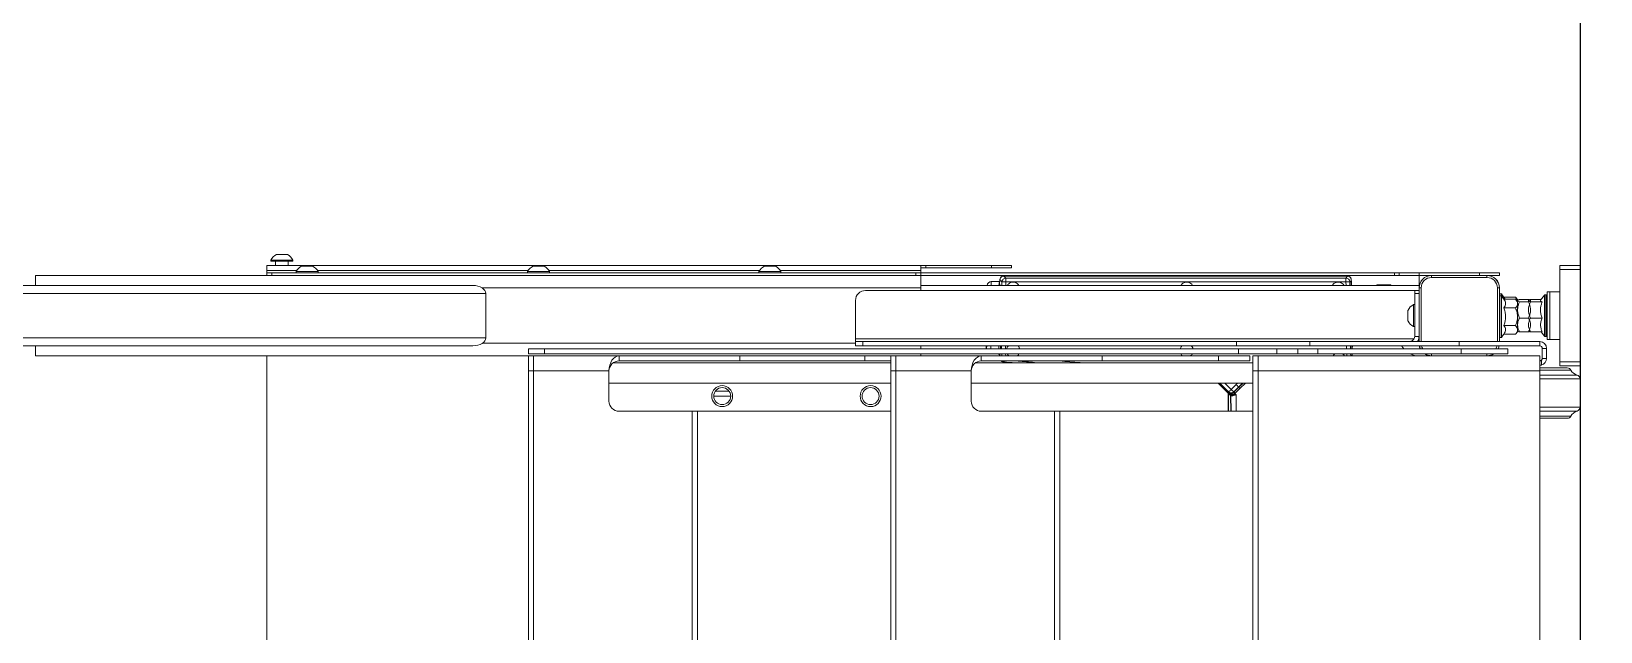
# Model space of a CAD drawing. Header units: millimetres. Extents: x -677815 to 476396, y -125373 to 39000.
# Drawn here: x 454062 to 455053, y -28112 to -27732 of the extents above; entities that cross this region are included whole.
import ezdxf

# ---------------------------------------------------------------- set-up
doc = ezdxf.new("R2010")
doc.units = ezdxf.units.MM
doc.layers.add('AM_BOR', color=4, linetype='Continuous', lineweight=25)
doc.layers.add('Xref Rapid Pick$0$AM_BOR', color=4, linetype='Continuous', lineweight=25)
doc.layers.add('Xref Rapid Pick$0$RCD_DETAILS', color=55, linetype='Continuous')

# ---------------------------------------------------------------- blocks, each defined once
blk = doc.blocks.new('Xref Rapid Pick$0$RP')
at = {"linetype": 'Continuous', "lineweight": 15}
for p, q in [((413.14, 673.98), (413.14, 1229.75)), ((418.23, 665.69), (418.23, 1232.86)), ((446.19, 665.69), (446.19, 1232.86)), ((451.28, 673.98), (451.28, 1229.75)), ((406.79, 638.78), (406.79, 950.23)), ((413.14, 950.23), (406.79, 950.23)), ((457.64, 950.23), (451.28, 950.23)), ((457.64, 390.9), (457.64, 950.23)), ((-406.79, 804.04), (406.79, 804.04)), ((457.64, 804.04), (459.22, 804.04)), ((459.22, 804.04), (459.22, 800.86)), ((459.22, 804.04), (460.81, 804.04)), ((460.81, 804.04), (463.99, 804.04)), ((460.81, 804.04), (460.81, 785.1)), ((463.99, 804.04), (463.99, 390.9)), ((457.64, 800.86), (459.22, 800.86)), ((459.22, 800.86), (459.22, 394.07)), ((466.53, 798.48), (463.99, 798.48)), ((467.32, 801.46), (466.53, 801.46)), ((466.53, 801.46), (466.53, 800.93)), ((466.53, 800.93), (466.53, 787.55)), ((467.32, 801.46), (467.32, 800.93)), ((467.32, 800.93), (467.32, 787.55)), ((470.75, 797.98), (470.75, 797.72)), ((470.75, 797.72), (470.75, 791.03)), ((460.01, 785.57), (459.22, 785.57)), ((460.01, 785.57), (460.01, 785.04)), ((460.01, 785.04), (460.01, 771.66)), ((463.99, 790.53), (466.53, 790.53)), ((466.53, 787.55), (467.32, 787.55)), ((463.44, 782.09), (463.44, 781.83)), ((463.44, 781.83), (463.44, 775.14)), ((459.22, 771.66), (460.01, 771.66)), ((460.81, 772.13), (460.81, 638.91)), ((414.73, 432.21), (414.73, 667.96)), ((446.19, 665.69), (418.23, 665.69)), ((449.69, 390.9), (449.69, 667.96)), ((-397.25, 638.78), (397.25, 638.78)), ((397.25, 635.6), (-397.25, 635.6)), ((397.25, 635.6), (397.25, 638.78)), ((397.25, 638.78), (406.79, 638.78)), ((397.25, 587.93), (397.25, 635.6)), ((397.25, 635.6), (406.79, 635.6)), ((406.79, 638.78), (406.79, 635.6)), ((406.79, 635.6), (406.79, 581.58)), ((408.06, 638.78), (411.24, 638.78)), ((408.06, 628.61), (408.06, 638.78)), ((411.24, 638.78), (411.24, 628.61)), ((460.01, 639.38), (459.22, 639.38)), ((460.01, 639.38), (460.01, 625.47)), ((463.44, 635.9), (463.44, 628.95)), ((411.24, 628.61), (408.06, 628.61)), ((408.06, 628.61), (408.06, 190.2)), ((411.24, 628.61), (411.24, 190.2)), ((459.22, 625.47), (460.01, 625.47)), ((460.81, 625.95), (460.81, 492.72)), ((397.25, 587.93), (378.18, 587.93)), ((389.63, 587.93), (389.63, 409.96)), ((402.34, 585.39), (402.34, 409.96)), ((371.83, 581.58), (371.83, 535.29)), ((403.61, 581.58), (406.79, 581.58)), ((403.61, 505.31), (403.61, 581.58)), ((406.79, 505.31), (406.79, 581.58)), ((371.83, 535.29), (-371.83, 535.29)), ((371.83, 535.29), (371.83, 532.03)), ((371.83, 532.03), (-371.83, 532.03)), ((371.83, 532.03), (371.83, 409.96)), ((381.36, 521.79), (381.36, 511.07)), ((384.54, 520.75), (384.54, 512.11)), ((403.61, 505.31), (406.79, 505.31)), ((403.61, 426.36), (403.61, 505.31)), ((406.79, 426.36), (406.79, 505.31)), ((460.01, 493.19), (459.22, 493.19)), ((460.01, 493.19), (460.01, 492.66)), ((460.01, 492.66), (460.01, 479.28)), ((463.44, 489.71), (463.44, 489.45)), ((463.44, 489.45), (463.44, 482.76)), ((459.22, 479.28), (460.01, 479.28)), ((460.81, 479.76), (460.81, 390.9)), ((403.61, 426.36), (406.79, 426.36)), ((403.61, 409.96), (403.61, 426.36)), ((406.79, 426.36), (406.79, 409.96)), ((413.14, 432.21), (415.89, 432.21)), ((413.14, 432.21), (413.14, 427.65)), ((413.14, 427.65), (415.89, 427.65)), ((413.14, 427.65), (413.14, 191.52)), ((415.89, 432.21), (415.89, 427.65)), ((415.89, 432.21), (417.48, 432.21)), ((415.89, 427.65), (415.89, 191.52)), ((417.48, 432.21), (441.75, 432.21)), ((417.48, 79.48), (417.48, 432.21)), ((448.1, 425.85), (448.1, 79.02)), ((-397.25, 409.96), (397.25, 409.96)), ((-397.25, 406.79), (397.25, 406.79)), ((397.25, 406.79), (397.25, 409.96)), ((397.25, 409.96), (406.79, 409.96)), ((406.79, 406.79), (397.25, 406.79)), ((397.25, 359.12), (397.25, 406.79)), ((406.79, 409.96), (406.79, 406.79)), ((406.79, 406.79), (406.79, 352.76)), ((408.06, 390.9), (406.79, 390.9)), ((413.14, 390.9), (411.24, 390.9)), ((449.69, 390.9), (448.1, 390.9)), ((457.64, 390.9), (449.69, 390.9)), ((451.28, 390.9), (451.28, 76.27)), ((457.64, 394.07), (459.22, 394.07)), ((457.64, 390.9), (457.64, 91.84)), ((459.22, 390.9), (457.64, 390.9)), ((459.22, 394.07), (459.22, 390.9)), ((459.22, 390.9), (459.22, 91.84)), ((459.22, 390.9), (460.81, 390.9)), ((460.81, 390.9), (463.99, 390.9)), ((462.4, 387.72), (462.4, 390.9)), ((462.4, 387.72), (463.99, 387.72)), ((462.4, 346.4), (462.4, 387.72)), ((463.99, 387.72), (463.99, 390.9)), ((463.99, 346.4), (463.99, 387.72)), ((397.25, 359.12), (378.18, 359.12)), ((389.63, 359.12), (389.63, 181.15)), ((371.83, 352.76), (371.83, 306.48)), ((402.34, 356.57), (402.34, 181.15)), ((403.61, 352.76), (406.79, 352.76)), ((403.61, 276.49), (403.61, 352.76)), ((406.79, 276.49), (406.79, 352.76)), ((408.05, 347.16), (408.05, 342.18)), ((413.14, 349.76), (411.24, 349.76)), ((411.24, 349.65), (413.14, 349.65)), ((451.29, 342.18), (451.29, 347.16)), ((407.21, 341.28), (406.79, 341.25)), ((407.22, 341.17), (406.79, 341.14)), ((408.06, 339.85), (406.79, 339.8)), ((408.06, 337.37), (406.79, 337.32)), ((408.05, 342.18), (408.03, 342.07)), ((413.14, 340.06), (411.24, 339.98)), ((413.14, 337.58), (411.24, 337.5)), ((453.56, 339.74), (451.28, 339.84)), ((453.62, 337.26), (451.28, 337.36)), ((451.66, 341.46), (452.53, 341.43)), ((454.89, 340.97), (452.12, 341.17)), ((454.92, 341.07), (452.13, 341.28)), ((453.56, 339.74), (453.61, 339.6)), ((453.62, 122.41), (453.62, 337.26)), ((453.73, 341.18), (453.73, 346.49)), ((455.87, 122.41), (455.87, 337.26)), ((457.19, 121.64), (457.19, 338.48)), ((457.3, 121.64), (457.3, 338.5)), ((462.4, 346.4), (463.99, 346.4)), ((462.4, 333.69), (462.4, 346.4)), ((463.99, 346.4), (463.99, 333.69)), ((463.99, 333.69), (462.4, 333.69)), ((371.83, 306.48), (-371.83, 306.48)), ((371.83, 303.22), (-371.83, 303.22)), ((371.83, 306.48), (371.83, 303.22)), ((371.83, 303.22), (371.83, 181.15)), ((457.64, 279.67), (457.3, 279.67)), ((403.61, 276.49), (406.79, 276.49)), ((403.61, 202.98), (403.61, 276.49)), ((406.79, 202.98), (406.79, 276.49)), ((389.63, 203.17), (382.02, 195.57)), ((389.63, 203.02), (382.11, 195.5)), ((389.63, 202.13), (384.14, 196.69)), ((389.63, 199), (385.47, 194.92)), ((403.61, 202.98), (406.79, 202.98)), ((403.61, 183.11), (403.61, 202.98)), ((406.79, 202.98), (406.79, 183.11)), ((383.31, 196.86), (371.83, 196.86)), ((383.1, 196.65), (371.83, 196.65)), ((371.83, 194.92), (381.67, 195.08)), ((382.22, 191.85), (371.83, 191.69)), ((381.67, 195.08), (381.41, 195.2)), ((381.6, 194.99), (381.67, 195.08)), ((382.11, 195.5), (382.37, 195.37)), ((382.22, 191.85), (382.97, 192.61)), ((382.3, 195.26), (383.72, 196.69)), ((382.37, 195.37), (382.3, 195.26)), ((383.2, 192.37), (382.97, 192.61)), ((386.19, 189.39), (383.2, 192.37)), ((383.21, 195.91), (383.42, 196.12)), ((383.72, 196.69), (384.14, 196.69)), ((383.74, 193.33), (383.9, 193.15)), ((383.9, 193.15), (386.93, 190.13)), ((384.14, 193.15), (383.9, 193.15)), ((384.14, 193.15), (387.06, 190.26)), ((384.14, 193.15), (384.14, 193.15)), ((385.27, 195.13), (385.47, 194.92)), ((385.47, 194.92), (388.63, 191.82)), ((389.63, 185.97), (386.19, 189.39)), ((386.93, 190.13), (389.63, 187.44)), ((387.06, 190.26), (389.63, 187.71)), ((388.63, 191.82), (389.63, 190.84)), ((408.06, 190.2), (411.24, 190.2)), ((408.06, 166.05), (408.06, 190.2)), ((411.24, 190.2), (411.24, 166.05)), ((413.14, 191.52), (413.14, 145.23)), ((413.14, 191.52), (415.89, 191.52)), ((415.89, 191.52), (415.89, 145.23)), ((-397.25, 181.15), (397.25, 181.15)), ((397.25, 177.97), (397.25, 181.15)), ((397.25, 181.15), (406.79, 181.15)), ((403.61, 183.11), (406.79, 183.11)), ((406.79, 181.15), (406.79, 177.97)), ((-397.25, 177.97), (397.25, 177.97)), ((406.79, 177.97), (397.25, 177.97)), ((397.25, 0), (397.25, 177.97)), ((406.79, 177.97), (406.79, 0)), ((411.24, 166.05), (408.06, 166.05)), ((408.06, 166.05), (408.06, 152.88)), ((411.24, 166.05), (411.24, 152.88)), ((408.06, 152.88), (411.24, 152.88)), ((408.06, 140.12), (408.06, 152.88)), ((411.24, 152.88), (411.24, 140.12)), ((411.24, 140.12), (408.06, 140.12)), ((408.06, 140.12), (408.06, 49.58)), ((411.24, 140.12), (411.24, 49.58)), ((413.14, 145.23), (415.89, 145.23)), ((413.14, 145.23), (413.14, 50.85)), ((415.89, 145.23), (415.89, 50.85)), ((406.79, 121.95), (408.06, 121.96)), ((406.79, 119.45), (408.06, 119.46)), ((411.24, 119.49), (413.14, 119.51)), ((451.28, 122.39), (453.62, 122.41)), ((451.28, 119.9), (453.43, 119.92)), ((451.28, 119.07), (454.74, 119.14)), ((453.43, 119.92), (453.51, 120.15)), ((454.75, 119.04), (454.78, 119.04)), ((454.75, 119.04), (454.75, 119.04)), ((406.79, 118.64), (408.06, 118.64)), ((406.79, 118.54), (408.06, 118.54)), ((411.24, 118.65), (411.33, 118.65)), ((411.24, 118.55), (411.33, 118.55)), ((411.33, 118.55), (411.33, 118.55)), ((411.35, 118.61), (412.84, 118.48)), ((411.63, 118.51), (412.07, 118.46)), ((412.52, 118.37), (412.52, 118.37)), ((412.52, 118.37), (413.14, 118.27)), ((413.14, 118.37), (412.55, 118.46)), ((451.66, 102.71), (451.66, 94.32)), ((457.64, 91.84), (459.22, 91.84)), ((457.64, 88.73), (457.64, 91.84)), ((459.22, 91.84), (459.22, 88.73)), ((425.26, 79.81), (425.26, 79.02)), ((425.26, 79.81), (432.21, 79.81)), ((428.73, 83.24), (432.21, 83.24)), ((432.21, 83.24), (435.69, 83.24)), ((432.21, 79.81), (439.16, 79.81)), ((439.16, 79.02), (439.16, 79.81)), ((459.22, 88.73), (457.64, 88.73)), ((457.64, 76.27), (457.64, 88.73)), ((459.22, 76.27), (459.22, 88.73)), ((415.89, 76.27), (449.69, 76.27)), ((415.89, 76.2), (449.69, 76.2)), ((449.69, 74.93), (415.89, 74.93)), ((419.07, 79.02), (419.07, 76.27)), ((419.07, 79.02), (446.24, 79.02)), ((446.24, 76.27), (446.24, 79.02)), ((446.24, 79.02), (448.1, 79.02)), ((448.1, 79.02), (448.1, 76.27)), ((449.69, 76.2), (449.69, 76.27)), ((449.69, 74.93), (449.69, 76.2)), ((457.64, 76.27), (451.28, 76.27)), ((457.64, 76.27), (459.22, 76.27)), ((457.64, 68.33), (457.64, 76.27)), ((459.22, 38.14), (459.22, 76.27)), ((406.86, 68.33), (406.79, 68.33)), ((406.86, 33.37), (406.86, 68.33)), ((406.86, 68.33), (408.06, 68.33)), ((456.3, 33.37), (456.3, 68.33)), ((456.3, 68.33), (457.57, 68.33)), ((457.57, 68.33), (457.57, 33.37)), ((457.57, 68.33), (457.64, 68.33)), ((457.64, 68.33), (457.64, 33.37)), ((408.06, 49.58), (411.24, 49.58)), ((408.06, 20.22), (408.06, 49.58)), ((411.24, 49.58), (411.24, 20.22)), ((413.14, 50.85), (415.89, 50.85)), ((413.14, 50.85), (413.14, 0)), ((415.89, 50.85), (415.89, 0)), ((406.86, 33.37), (406.79, 33.37)), ((406.86, 33.37), (408.06, 33.37)), ((456.3, 33.37), (457.57, 33.37)), ((457.57, 33.37), (457.64, 33.37)), ((457.64, 38.14), (459.22, 38.14)), ((457.64, 25.42), (457.64, 33.37)), ((459.22, 38.14), (459.22, 25.42)), ((408.06, 20.22), (411.24, 20.22)), ((415.89, 26.76), (449.69, 26.76)), ((449.69, 25.49), (415.89, 25.49)), ((449.69, 25.42), (415.89, 25.42)), ((418.44, 25.17), (418.44, 24.28)), ((418.44, 25.17), (444.63, 25.17)), ((418.44, 24.28), (444.63, 24.28)), ((418.55, 24.08), (420.53, 22.66)), ((418.55, 24.08), (444.52, 24.08)), ((420.53, 15.31), (420.53, 22.66)), ((426.03, 15.31), (426.03, 22.66)), ((437.04, 15.31), (437.04, 22.66)), ((442.54, 22.66), (444.52, 24.08)), ((442.54, 15.31), (442.54, 22.66)), ((443.9, 22.66), (445.87, 24.08)), ((443.9, 15.31), (443.9, 22.66)), ((444.52, 24.08), (445.87, 24.08)), ((444.63, 24.28), (444.63, 25.17)), ((444.63, 25.17), (445.98, 25.17)), ((444.63, 24.28), (445.98, 24.28)), ((445.98, 24.28), (445.98, 25.17)), ((449.69, 25.49), (449.69, 26.76)), ((449.69, 25.49), (449.69, 25.42)), ((459.22, 25.42), (457.64, 25.42)), ((420.53, 15.31), (422, 14.03)), ((422, 14.03), (423.28, 14.03)), ((422, 12.76), (422, 7.09)), ((423.28, 14.03), (431.54, 14.03)), ((430.68, 12.76), (430.68, 7.09)), ((431.54, 14.03), (438.57, 14.03)), ((441.65, 14.03), (438.46, 14.03)), ((440.89, 12.76), (440.89, 7.09)), ((441.07, 14.03), (442.54, 15.31)), ((441.81, 14.03), (442.42, 14.03)), ((442.42, 14.03), (443.9, 15.31)), ((442.42, 12.76), (442.42, 7.09)), ((-397.25, 0), (397.25, 0)), ((367.38, -17.38), (367.38, 0)), ((368.7, 0), (368.7, -19.62)), ((371.89, -23.59), (371.89, 0)), ((374.33, 0), (374.33, -25.42)), ((392.21, -25.42), (392.21, 0)), ((394.65, 0), (394.65, -23.59)), ((406.79, 0), (397.25, 0)), ((397.84, -19.62), (397.84, 0)), ((399.16, 0), (399.16, -17.38)), ((401.02, -1.16), (400.86, 0)), ((413.14, 0), (415.89, 0)), ((422, 5.86), (422, -1.5)), ((430.68, 5.86), (430.68, -1.5)), ((440.89, 5.86), (440.89, -1.5)), ((442.42, 5.86), (442.42, -0.93)), ((404.11, -1.16), (401.02, -1.16)), ((405.2, -1.59), (405.2, -4.33)), ((405.2, -1.59), (411.55, -1.59)), ((405.2, -4.33), (411.55, -4.33)), ((411.55, -1.59), (411.55, -4.33)), ((417.12, -4.77), (417.12, -6.36)), ((417.12, -4.77), (447.31, -4.77)), ((417.12, -6.36), (417.12, -12.71)), ((417.12, -6.36), (447.31, -6.36)), ((419.12, -3.12), (419.12, -4)), ((445.3, -3.12), (419.12, -3.12)), ((445.3, -4), (419.12, -4)), ((422, -0.93), (419.22, -2.91)), ((445.2, -2.91), (419.22, -2.91)), ((445.05, -4.26), (419.37, -4.26)), ((425.85, -4.26), (425.85, -4.77)), ((438.57, -4.77), (438.57, -4.26)), ((445.2, -2.91), (441.88, -0.54)), ((445.3, -4), (445.3, -3.12)), ((447.31, -6.36), (447.31, -4.77)), ((447.31, -12.71), (447.31, -6.36)), ((400.43, -25.42), (400.43, -12.71)), ((400.43, -12.71), (402.97, -12.71)), ((402.97, -12.71), (402.97, -25.42)), ((402.97, -12.71), (461.45, -12.71)), ((461.45, -25.42), (461.45, -12.71)), ((461.45, -12.71), (463.99, -12.71)), ((463.99, -12.71), (463.99, -25.42)), ((374.33, -25.42), (392.21, -25.42)), ((402.97, -25.42), (400.43, -25.42)), ((402.97, -25.42), (461.45, -25.42)), ((463.99, -25.42), (461.45, -25.42))]:
    blk.add_line(p, q, dxfattribs=at)
at = {"linetype": 'Continuous', "lineweight": 15, "flags": 128}
for points in [[(381.39, 195.3), (372.25, 195.2), (371.83, 195.2)], [(381.39, 195.3), (372.21, 195.2), (371.83, 195.2)], [(371.83, 195.1), (372.22, 195.1), (381.41, 195.2)], [(411.24, 85.93), (412.92, 87.15), (413.14, 87.28)], [(411.24, 75.46), (411.69, 75.67), (413.14, 76.11)], [(413.14, 76.11), (411.69, 75.67), (411.24, 75.46)], [(411.24, 75.38), (411.72, 75.6), (413.14, 76.04)], [(413.14, 74.74), (412.2, 74.43), (411.24, 73.93)], [(411.24, 27.76), (412.2, 27.27), (413.14, 26.96)], [(413.14, 25.66), (411.72, 26.09), (411.24, 26.31)], [(413.14, 25.58), (411.69, 26.03), (411.24, 26.23)], [(411.24, 26.23), (411.69, 26.03), (413.14, 25.58)]]:
    blk.add_lwpolyline(points, dxfattribs=at)
at = {"linetype": 'Continuous', "lineweight": 15}
for centre, radius in [((381.36, 516.43), 6.61), ((381.36, 516.43), 5.36), ((381.36, 422.68), 6.61), ((381.36, 422.68), 5.36)]:
    blk.add_circle(centre, radius, dxfattribs=at)
for centre, radius, start, end in [((463.76, 794.51), 7.81, 26.41633, 62.84574), ((456.45, 778.62), 7.81, 26.41633, 62.84574), ((463.76, 794.51), 7.81, 297.15426, 333.58367), ((456.45, 778.62), 7.81, 297.15426, 333.58367), ((456.45, 632.43), 7.81, 26.41633, 62.84574), ((456.45, 632.43), 7.81, 297.15426, 333.58367), ((378.18, 581.58), 6.36, 90, 180), ((397.25, 581.58), 6.36, 0, 90), ((456.45, 486.24), 7.81, 26.41633, 62.84574), ((456.45, 486.24), 7.81, 297.15426, 333.58367), ((441.75, 425.85), 6.36, 0, 90), ((378.18, 352.76), 6.36, 90, 180), ((397.25, 352.76), 6.36, 0, 90), ((451.23, 346.49), 2.5, 359.99068, 88.00004), ((2894.61, 108.93), 2502.29, 174.72902, 174.87334), ((2894.61, 108.93), 2502.18, 174.72955, 174.90076), ((385.92, 194.92), 2.5, 135.08166, 224.91831), ((404.64, 2621.02), 2502.48, 271.06778, 271.14722), ((451.16, 102.71), 0.508, 0, 75.98795), ((451.16, 94.32), 0.508, 284.01205, 0), ((419.5, 76.27), 12.71, 154.15807, 180), ((432.21, 76.24), 7.81, 116.41633, 152.84574), ((432.21, 76.24), 7.81, 27.15426, 63.58367), ((414.73, 68.33), 7.95, 147.14012, 180), ((414.73, 68.33), 7.87, 147.93844, 180), ((449.69, 68.33), 7.95, 0, 90), ((449.69, 68.33), 7.87, 0, 90), ((449.69, 68.33), 6.61, 0, 90), ((414.73, 33.37), 7.95, 180, 212.85988), ((414.73, 33.37), 7.87, 180, 212.06156), ((449.69, 33.37), 7.95, 270, 0), ((449.69, 33.37), 6.61, 270, 0), ((449.69, 33.37), 7.87, 270, 0), ((418.7, 25.17), 0.254, 90, 180), ((418.7, 24.28), 0.254, 180, 234.46232), ((444.37, 25.17), 0.254, 0, 90), ((444.37, 24.28), 0.254, 305.53768, 0), ((445.73, 25.17), 0.254, 0, 90), ((445.73, 24.28), 0.254, 305.53768, 0), ((411.55, 0), 1.59, 270, 0), ((411.55, 0), 4.33, 270, 0), ((405.2, 0), 4.33, 195.47763, 270), ((405.2, 0), 1.59, 226.71899, 270), ((419.37, -3.12), 0.254, 125.53768, 180), ((419.37, -4), 0.254, 180, 270), ((445.05, -4), 0.254, 270, 0), ((445.05, -3.12), 0.254, 0, 54.46232), ((369.92, -17.38), 2.54, 180, 241.3297), ((365.53, -25.42), 6.62, 16.10847, 61.3297), ((401.01, -25.42), 6.62, 118.6703, 163.89153), ((396.62, -17.38), 2.54, 298.6703, 0), ((374.33, -22.88), 2.54, 196.10847, 270), ((392.21, -22.88), 2.54, 270, 343.89153)]:
    blk.add_arc(centre, radius, start, end, dxfattribs=at)
for centre, major_axis, ratio, start_param, end_param in [((418.23, 673.98), (0, 8.3), 0.612801, 1.570796, 3.141593), ((446.19, 673.98), (0, 8.3), 0.612801, 3.141593, 4.712389), ((397.25, 581.58), (9.53, 0), 0.666667, 0, 1.570796), ((397.25, 352.76), (9.53, 0), 0.666667, 0, 1.570796)]:
    blk.add_ellipse(centre, major_axis=major_axis, ratio=ratio, start_param=start_param, end_param=end_param, dxfattribs=at)
for points, knots in [([(411.17, 349.51), (411.42, 349.47), (411.85, 349.41), (412.77, 349.35), (413.14, 349.33)], [0, 0, 0, 0, 0.592611, 1, 1, 1, 1]), ([(403.61, 340.31), (403.46, 340.14), (403.12, 339.74), (402.95, 339.18), (402.91, 338.85), (402.91, 338.8)], [0, 0, 0, 0, 0.404538, 0.916962, 1, 1, 1, 1]), ([(403.61, 340.12), (403.49, 339.99), (403.2, 339.64), (403.05, 339.14), (403.02, 338.82), (403.01, 338.77)], [0, 0, 0, 0, 0.350265, 0.909278, 1, 1, 1, 1]), ([(403.61, 338.17), (403.57, 338.21), (403.26, 338.52), (403.13, 338.65), (403.01, 338.77)], [0, 0, 0, 0, 0.143507, 1, 1, 1, 1]), ([(408.05, 342.18), (408.04, 342.08), (408.02, 341.87), (407.86, 341.6), (407.63, 341.4), (407.4, 341.3), (407.25, 341.28), (407.21, 341.28)], [0, 0, 0, 0, 0.224774, 0.449549, 0.674276, 0.898874, 1, 1, 1, 1]), ([(407.22, 341.17), (407.33, 341.19), (407.55, 341.23), (407.83, 341.42), (408.01, 341.62), (408.05, 341.75), (408.06, 341.78)], [0, 0, 0, 0, 0.306948, 0.613894, 0.920906, 1, 1, 1, 1]), ([(408.06, 340.97), (407.94, 340.98), (407.62, 341.02), (407.31, 341.09), (407.25, 341.14), (407.22, 341.17)], [0, 0, 0, 0, 0.218826, 0.593477, 1, 1, 1, 1]), ([(413.14, 346.73), (412.89, 346.74), (412.29, 346.76), (411.66, 346.79), (411.31, 346.81), (411.24, 346.81)], [0, 0, 0, 0, 0.3556594, 0.8666467, 1, 1, 1, 1]), ([(411.24, 341.77), (411.52, 341.75), (412.08, 341.72), (412.8, 341.69), (413.14, 341.68)], [0, 0, 0, 0, 0.522221, 1, 1, 1, 1]), ([(413.14, 340.65), (412.52, 340.67), (411.83, 340.7), (411.29, 340.73), (411.24, 340.73)], [0, 0, 0, 0, 0.900225, 1, 1, 1, 1]), ([(451.28, 341.78), (451.32, 341.7), (451.4, 341.51), (451.65, 341.31), (451.91, 341.2), (452.07, 341.18), (452.12, 341.17)], [0, 0, 0, 0, 0.244409, 0.552873, 0.861138, 1, 1, 1, 1]), ([(452.12, 341.17), (452.09, 341.14), (452.03, 341.09), (451.72, 341.02), (451.4, 340.98), (451.28, 340.97)], [0, 0, 0, 0, 0.401424, 0.780858, 1, 1, 1, 1]), ([(453.73, 346.49), (453.65, 346.49), (453.49, 346.5), (452.59, 346.53), (451.6, 346.56), (451.29, 346.57)], [0, 0, 0, 0, 0.398203, 0.80782, 1, 1, 1, 1]), ([(452.13, 341.28), (452.03, 341.3), (451.83, 341.33), (451.57, 341.5), (451.38, 341.75), (451.3, 341.99), (451.29, 342.13), (451.29, 342.18)], [0, 0, 0, 0, 0.224454, 0.448904, 0.673441, 0.898121, 1, 1, 1, 1]), ([(452.53, 341.43), (452.76, 341.41), (453.25, 341.36), (453.63, 341.23), (453.74, 341.18), (453.73, 341.19), (453.73, 341.19)], [0, 0, 0, 0, 0.327781, 0.674078, 0.999997, 1, 1, 1, 1]), ([(453.56, 339.74), (453.86, 340.02), (454.46, 340.57), (454.74, 340.84), (454.89, 340.97)], [0, 0, 0, 0, 0.5, 1, 1, 1, 1]), ([(455.87, 337.26), (455.81, 337.26), (455.7, 337.26), (455.18, 337.26), (454.47, 337.26), (453.9, 337.26), (453.62, 337.26)], [0, 0, 0, 0, 0.249999, 0.499999, 0.75, 1, 1, 1, 1]), ([(457.19, 338.48), (457.17, 338.76), (457.11, 339.32), (456.68, 340.07), (456.04, 340.64), (455.4, 340.91), (455.01, 340.95), (454.89, 340.97)], [0, 0, 0, 0, 0.22591, 0.451827, 0.677611, 0.903355, 1, 1, 1, 1]), ([(457.3, 338.5), (457.27, 338.79), (457.21, 339.37), (456.77, 340.15), (456.12, 340.73), (455.45, 341.01), (455.04, 341.06), (454.92, 341.07)], [0, 0, 0, 0, 0.225921, 0.451848, 0.677647, 0.903407, 1, 1, 1, 1]), ([(457.19, 338.48), (457.05, 338.34), (456.76, 338.08), (456.17, 337.53), (455.87, 337.26)], [0, 0, 0, 0, 0.499851, 1, 1, 1, 1]), ([(403.61, 330.61), (403.53, 329.79), (403.15, 325.55), (402.72, 320.67), (402.39, 316.62), (402.34, 315.98)], [0, 0, 0, 0, 0.169121, 0.870094, 1, 1, 1, 1]), ([(406.79, 335.14), (406.82, 335.19), (407.07, 335.66), (407.54, 336.08), (408.02, 336.26), (408.06, 336.28)], [0, 0, 0, 0, 0.108077, 0.926278, 1, 1, 1, 1]), ([(408.06, 329.05), (407.87, 329.14), (407.34, 329.39), (407, 329.87), (406.79, 330.17)], [0, 0, 0, 0, 0.365616, 1, 1, 1, 1]), ([(411.24, 336.68), (411.34, 336.66), (411.91, 336.58), (412.62, 336.18), (413.03, 335.68), (413.14, 335.54)], [0, 0, 0, 0, 0.140122, 0.766747, 1, 1, 1, 1]), ([(413.14, 329.67), (413.14, 329.66), (412.86, 329.27), (412.18, 328.85), (411.48, 328.68), (411.24, 328.62)], [0, 0, 0, 0, 0.01314, 0.65423, 1, 1, 1, 1]), ([(451.28, 336.23), (451.47, 336.14), (452.08, 335.83), (452.83, 334.89), (453.38, 333.57), (453.45, 332.12), (453.04, 330.76), (452.29, 329.65), (451.58, 329.22), (451.28, 329.03)], [0, 0, 0, 0, 0.0718615, 0.23423, 0.3960741, 0.5572862, 0.7181557, 0.8791996, 1, 1, 1, 1]), ([(403.61, 303.22), (403.22, 298.95), (402.75, 293.62), (402.4, 288.29), (402.34, 287.24)], [0, 0, 0, 0, 0.802835, 1, 1, 1, 1]), ([(406.79, 225.54), (406.81, 225.58), (407.05, 226.04), (407.52, 226.45), (408.01, 226.65), (408.06, 226.67)], [0, 0, 0, 0, 0.0819988, 0.9045081, 1, 1, 1, 1]), ([(408.06, 219.42), (407.73, 219.61), (407.21, 219.91), (406.9, 220.41), (406.79, 220.6)], [0, 0, 0, 0, 0.6323, 1, 1, 1, 1]), ([(411.24, 227.05), (411.5, 226.99), (412.22, 226.83), (412.78, 226.33), (413.14, 226.01)], [0, 0, 0, 0, 0.360667, 1, 1, 1, 1]), ([(413.14, 220.13), (412.91, 219.89), (412.38, 219.34), (411.64, 219.11), (411.24, 218.98)], [0, 0, 0, 0, 0.442211, 1, 1, 1, 1]), ([(451.28, 226.65), (451.6, 226.45), (452.32, 226), (453.06, 224.87), (453.38, 223.8), (453.4, 223.18), (453.4, 223.04)], [0, 0, 0, 0, 0.25305, 0.577035, 0.899818, 1, 1, 1, 1]), ([(453.4, 223.04), (453.35, 222.56), (453.26, 221.61), (452.53, 220.39), (451.82, 219.62), (451.33, 219.42), (451.28, 219.4)], [0, 0, 0, 0, 0.320677, 0.641329, 0.962691, 1, 1, 1, 1]), ([(382.02, 195.57), (381.97, 195.52), (381.83, 195.41), (381.61, 195.32), (381.45, 195.31), (381.39, 195.3)], [0, 0, 0, 0, 0.306367, 0.740417, 1, 1, 1, 1]), ([(381.41, 195.2), (381.48, 195.21), (381.67, 195.22), (381.92, 195.33), (382.05, 195.45), (382.11, 195.5)], [0, 0, 0, 0, 0.301474, 0.735601, 1, 1, 1, 1]), ([(382.22, 191.85), (382.1, 192.24), (381.85, 193), (381.58, 193.97), (381.45, 194.68), (381.55, 194.89), (381.6, 194.99)], [0, 0, 0, 0, 0.270831, 0.534005, 0.775911, 1, 1, 1, 1]), ([(382.3, 195.26), (382.25, 195.22), (382.16, 195.14), (381.99, 195.05), (381.8, 195), (381.67, 195), (381.6, 194.99)], [0, 0, 0, 0, 0.247549, 0.499999, 0.75245, 1, 1, 1, 1]), ([(381.67, 195.08), (381.73, 195.08), (381.86, 195.09), (382.05, 195.15), (382.22, 195.24), (382.32, 195.33), (382.37, 195.37)], [0, 0, 0, 0, 0.247617, 0.499977, 0.752348, 1, 1, 1, 1]), ([(382.3, 195.26), (382.23, 195.13), (382.09, 194.86), (382.06, 194.07), (382.12, 193.05), (382.19, 192.25), (382.22, 191.85)], [0, 0, 0, 0, 0.225484, 0.467963, 0.732492, 1, 1, 1, 1]), ([(382.97, 192.61), (382.91, 192.7), (382.78, 192.9), (382.57, 193.4), (382.49, 194.28), (382.81, 195.52), (383.39, 196.26), (383.72, 196.69)], [0, 0, 0, 0, 0.06499, 0.134427, 0.322201, 0.609887, 1, 1, 1, 1]), ([(382.97, 192.61), (383.07, 192.69), (383.22, 192.82), (383.4, 192.98), (383.52, 193.09), (383.62, 193.18), (383.71, 193.28), (383.73, 193.31), (383.74, 193.33)], [0, 0, 0, 0, 0.239352, 0.368287, 0.499988, 0.631691, 0.760632, 1, 1, 1, 1]), ([(383.31, 194.09), (383.28, 194.17), (383.11, 194.53), (383.06, 194.95), (383.13, 195.24), (383.14, 195.28)], [0, 0, 0, 0, 0.193973, 0.891361, 1, 1, 1, 1]), ([(383.72, 196.69), (383.51, 196.38), (383.14, 195.83), (383.07, 194.82), (383.28, 194.06), (383.53, 193.6), (383.67, 193.42), (383.74, 193.33)], [0, 0, 0, 0, 0.390041, 0.67787, 0.865775, 0.935156, 1, 1, 1, 1]), ([(383.2, 192.37), (383.29, 192.46), (383.42, 192.6), (383.59, 192.77), (383.7, 192.9), (383.79, 193), (383.88, 193.1), (383.89, 193.13), (383.9, 193.15)], [0, 0, 0, 0, 0.239239, 0.368221, 0.500001, 0.631781, 0.760762, 1, 1, 1, 1]), ([(386.93, 190.13), (386.93, 190.12), (386.91, 190.11), (386.84, 190.03), (386.73, 189.92), (386.59, 189.79), (386.42, 189.62), (386.28, 189.48), (386.19, 189.39)], [0, 0, 0, 0, 0.165107, 0.308328, 0.500657, 0.629971, 0.758104, 1, 1, 1, 1]), ([(388.63, 191.82), (388.43, 191.62), (388.01, 191.21), (387.53, 190.72), (387.16, 190.35), (387.1, 190.29), (387.06, 190.26)], [0, 0, 0, 0, 0.242303, 0.498277, 0.724243, 1, 1, 1, 1]), ([(406.79, 130.52), (407.1, 130.34), (407.62, 130.04), (407.93, 129.53), (408.06, 129.32)], [0, 0, 0, 0, 0.593015, 1, 1, 1, 1]), ([(451.28, 131.06), (451.6, 130.86), (452.32, 130.41), (453.06, 129.28), (453.38, 128.21), (453.4, 127.59), (453.4, 127.45)], [0, 0, 0, 0, 0.25305, 0.577035, 0.899818, 1, 1, 1, 1]), ([(408.06, 124.53), (408.02, 124.46), (407.77, 123.97), (407.29, 123.54), (406.82, 123.35), (406.79, 123.34)], [0, 0, 0, 0, 0.132405, 0.932949, 1, 1, 1, 1]), ([(411.24, 121.99), (411.7, 121.99), (412.33, 122), (412.97, 122), (413.14, 122.01)], [0, 0, 0, 0, 0.725672, 1, 1, 1, 1]), ([(453.4, 127.45), (453.35, 126.97), (453.26, 126.02), (452.53, 124.79), (451.82, 124.03), (451.33, 123.83), (451.28, 123.81)], [0, 0, 0, 0, 0.320677, 0.641329, 0.962691, 1, 1, 1, 1]), ([(453.43, 119.92), (453.73, 119.96), (454.22, 120.03), (454.78, 120.35), (455.29, 120.77), (455.76, 121.46), (455.83, 122.1), (455.87, 122.41)], [0, 0, 0, 0, 0.2401405, 0.3772321, 0.5006487, 0.7575667, 1, 1, 1, 1]), ([(454.74, 119.14), (454.6, 119.17), (454.31, 119.24), (453.72, 119.69), (453.43, 119.92)], [0, 0, 0, 0, 0.4994724, 1, 1, 1, 1]), ([(457.19, 121.64), (457.17, 121.36), (457.11, 120.8), (456.68, 120.05), (456.04, 119.48), (455.36, 119.19), (454.91, 119.15), (454.74, 119.14)], [0, 0, 0, 0, 0.217296, 0.434591, 0.651948, 0.869433, 1, 1, 1, 1]), ([(454.75, 119.04), (455.04, 119.07), (455.62, 119.14), (456.4, 119.61), (456.97, 120.28), (457.26, 121), (457.29, 121.47), (457.3, 121.64)], [0, 0, 0, 0, 0.217589, 0.43518, 0.652713, 0.870125, 1, 1, 1, 1]), ([(455.87, 122.41), (456.17, 122.19), (456.76, 121.73), (457.05, 121.67), (457.19, 121.64)], [0, 0, 0, 0, 0.500524, 1, 1, 1, 1]), ([(411.33, 118.65), (411.43, 118.66), (411.62, 118.67), (412.34, 118.74), (413.07, 118.8), (413.14, 118.81)], [0, 0, 0, 0, 0.478257, 0.947237, 1, 1, 1, 1]), ([(412.55, 118.46), (412.39, 118.51), (412, 118.62), (411.58, 118.64), (411.33, 118.65)], [0, 0, 0, 0, 0.3904168, 1, 1, 1, 1]), ([(411.33, 118.55), (411.49, 118.54), (411.89, 118.53), (412.28, 118.43), (412.52, 118.37)], [0, 0, 0, 0, 0.39106, 1, 1, 1, 1]), ([(413.14, 118.5), (413.06, 118.49), (412.6, 118.47), (412.57, 118.46), (412.55, 118.46)], [0, 0, 0, 0, 0.189642, 1, 1, 1, 1]), ([(419.07, 79.02), (418.6, 79.08), (417.83, 79.17), (417, 79.74), (416.49, 80.3), (416.16, 80.85), (415.93, 81.49), (415.9, 81.96), (415.89, 82.2)], [0, 0, 0, 0, 0.322241, 0.534031, 0.650368, 0.765497, 0.881395, 1, 1, 1, 1]), ([(419.07, 76.27), (418.18, 76.34), (417.03, 76.43), (416.1, 77.12), (415.89, 77.28)], [0, 0, 0, 0, 0.777166, 1, 1, 1, 1]), ([(420.53, 22.66), (421.01, 22.36), (422, 21.73), (423.46, 21.52), (424.82, 21.88), (425.62, 22.4), (426.03, 22.66)], [0, 0, 0, 0, 0.270479, 0.550331, 0.772332, 1, 1, 1, 1]), ([(426.03, 22.66), (426.73, 22.43), (428.15, 21.97), (430.52, 21.57), (433.13, 21.61), (435.35, 22.09), (436.64, 22.53), (437.04, 22.66)], [0, 0, 0, 0, 0.1972011, 0.3973854, 0.6374081, 0.886644, 1, 1, 1, 1]), ([(437.04, 22.66), (437.52, 22.36), (438.51, 21.73), (439.97, 21.52), (441.33, 21.88), (442.14, 22.4), (442.54, 22.66)], [0, 0, 0, 0, 0.270479, 0.550331, 0.772332, 1, 1, 1, 1]), ([(442.54, 21.92), (442.59, 21.93), (443.05, 22.04), (443.49, 22.37), (443.9, 22.66)], [0, 0, 0, 0, 0.086767, 1, 1, 1, 1]), ([(423.28, 14.03), (422.89, 14.08), (422.11, 14.18), (421.2, 14.75), (420.68, 15.18), (420.53, 15.31)], [0, 0, 0, 0, 0.406292, 0.82727, 1, 1, 1, 1]), ([(422, 12.76), (422.37, 12.95), (423.24, 13.4), (424.69, 13.91), (425.78, 13.99), (426.34, 14.03)], [0, 0, 0, 0, 0.26546, 0.628076, 1, 1, 1, 1]), ([(422.77, 14.03), (422.66, 13.99), (422.44, 13.89), (422.19, 13.32), (422.05, 12.89), (422, 12.76)], [0, 0, 0, 0, 0.406292, 0.82727, 1, 1, 1, 1]), ([(426.03, 15.31), (425.6, 14.97), (424.73, 14.29), (423.78, 14.04), (423.29, 14.03), (423.28, 14.03)], [0, 0, 0, 0, 0.48434, 0.986326, 1, 1, 1, 1]), ([(431.54, 14.03), (431.41, 14.04), (430.58, 14.04), (429.05, 14.25), (427.34, 14.76), (426.36, 15.17), (426.03, 15.31)], [0, 0, 0, 0, 0.066532, 0.435283, 0.814551, 1, 1, 1, 1]), ([(426.34, 14.03), (426.44, 14.03), (427.09, 14.02), (428.3, 13.82), (429.64, 13.31), (430.42, 12.9), (430.68, 12.76)], [0, 0, 0, 0, 0.066532, 0.435283, 0.814551, 1, 1, 1, 1]), ([(430.68, 12.76), (431.47, 13.1), (433.09, 13.78), (434.85, 14.03), (435.76, 14.03), (435.78, 14.03)], [0, 0, 0, 0, 0.48434, 0.986326, 1, 1, 1, 1]), ([(437.04, 15.31), (436.57, 15.12), (435.47, 14.67), (433.63, 14.15), (432.24, 14.07), (431.54, 14.03)], [0, 0, 0, 0, 0.26546, 0.628076, 1, 1, 1, 1]), ([(435.78, 14.03), (436.5, 13.99), (437.95, 13.89), (439.64, 13.32), (440.61, 12.89), (440.89, 12.76)], [0, 0, 0, 0, 0.406292, 0.82727, 1, 1, 1, 1]), ([(439.79, 14.03), (439.41, 14.08), (438.62, 14.18), (437.71, 14.75), (437.19, 15.18), (437.04, 15.31)], [0, 0, 0, 0, 0.406292, 0.82727, 1, 1, 1, 1]), ([(442.54, 15.31), (442.12, 14.97), (441.25, 14.29), (440.29, 14.04), (439.81, 14.03), (439.79, 14.03)], [0, 0, 0, 0, 0.48434, 0.986326, 1, 1, 1, 1]), ([(440.89, 12.76), (441, 13.1), (441.25, 13.78), (441.51, 14.03), (441.65, 14.03), (441.65, 14.03)], [0, 0, 0, 0, 0.48434, 0.986326, 1, 1, 1, 1]), ([(443.9, 15.31), (443.47, 14.97), (442.6, 14.29), (441.64, 14.04), (441.16, 14.03), (441.14, 14.03)], [0, 0, 0, 0, 0.48434, 0.986326, 1, 1, 1, 1]), ([(441.65, 14.03), (441.76, 13.99), (441.98, 13.89), (442.23, 13.32), (442.38, 12.89), (442.42, 12.76)], [0, 0, 0, 0, 0.4062922, 0.8272698, 1, 1, 1, 1]), ([(403.61, 0), (403.63, -0.18), (403.66, -0.53), (403.88, -0.92), (404.05, -1.1), (404.11, -1.16)], [0, 0, 0, 0, 0.409429, 0.818921, 1, 1, 1, 1]), ([(422, 5.86), (422.68, 6.19), (424.05, 6.87), (425.55, 7.13), (426.32, 7.13), (426.34, 7.13)], [0, 0, 0, 0, 0.48434, 0.986326, 1, 1, 1, 1]), ([(422, 7.09), (422.37, 6.9), (423.24, 6.46), (424.69, 5.94), (425.78, 5.86), (426.34, 5.82)], [0, 0, 0, 0, 0.2654599, 0.6280765, 1, 1, 1, 1]), ([(422.25, 6.48), (422.21, 6.55), (422.13, 6.71), (422.05, 6.96), (422, 7.09)], [0, 0, 0, 0, 0.476151, 1, 1, 1, 1]), ([(422.25, 6.48), (422.21, 6.4), (422.13, 6.24), (422.05, 5.99), (422, 5.86)], [0, 0, 0, 0, 0.476151, 1, 1, 1, 1]), ([(426.34, 7.13), (426.95, 7.08), (428.18, 6.98), (429.62, 6.41), (430.44, 5.99), (430.68, 5.86)], [0, 0, 0, 0, 0.406292, 0.82727, 1, 1, 1, 1]), ([(426.34, 5.82), (426.44, 5.82), (427.09, 5.83), (428.3, 6.04), (429.64, 6.55), (430.42, 6.96), (430.68, 7.09)], [0, 0, 0, 0, 0.066532, 0.435283, 0.814551, 1, 1, 1, 1]), ([(430.68, 5.86), (431.11, 6.05), (432.13, 6.5), (433.84, 7.01), (435.13, 7.09), (435.78, 7.13)], [0, 0, 0, 0, 0.26546, 0.628076, 1, 1, 1, 1]), ([(430.68, 7.09), (431.47, 6.76), (433.09, 6.08), (434.85, 5.82), (435.76, 5.82), (435.78, 5.82)], [0, 0, 0, 0, 0.48434, 0.986326, 1, 1, 1, 1]), ([(435.78, 7.13), (435.9, 7.13), (436.66, 7.12), (438.09, 6.91), (439.67, 6.4), (440.58, 5.99), (440.89, 5.86)], [0, 0, 0, 0, 0.066532, 0.435283, 0.814551, 1, 1, 1, 1]), ([(435.78, 5.82), (436.5, 5.87), (437.95, 5.97), (439.64, 6.54), (440.61, 6.97), (440.89, 7.09)], [0, 0, 0, 0, 0.406292, 0.82727, 1, 1, 1, 1]), ([(440.89, 5.86), (441, 6.19), (441.25, 6.87), (441.51, 7.13), (441.65, 7.13), (441.65, 7.13)], [0, 0, 0, 0, 0.48434, 0.986326, 1, 1, 1, 1]), ([(440.89, 7.09), (441, 6.76), (441.25, 6.08), (441.51, 5.82), (441.65, 5.82), (441.65, 5.82)], [0, 0, 0, 0, 0.48434, 0.986326, 1, 1, 1, 1]), ([(441.65, 7.13), (441.76, 7.08), (441.98, 6.98), (442.23, 6.41), (442.38, 5.99), (442.42, 5.86)], [0, 0, 0, 0, 0.4062922, 0.8272698, 1, 1, 1, 1]), ([(441.65, 5.82), (441.76, 5.87), (441.98, 5.97), (442.23, 6.54), (442.38, 6.97), (442.42, 7.09)], [0, 0, 0, 0, 0.4062922, 0.8272698, 1, 1, 1, 1]), ([(430.68, -1.5), (429.91, -1.19), (428.36, -0.56), (426.06, -0.35), (423.91, -0.71), (422.64, -1.23), (422, -1.5)], [0, 0, 0, 0, 0.270479, 0.550331, 0.772332, 1, 1, 1, 1]), ([(440.89, -1.5), (440.23, -1.27), (438.92, -0.8), (436.72, -0.41), (434.31, -0.45), (432.25, -0.92), (431.05, -1.36), (430.68, -1.5)], [0, 0, 0, 0, 0.197201, 0.397385, 0.637408, 0.886644, 1, 1, 1, 1]), ([(441.84, -0.6), (441.75, -0.53), (441.55, -0.36), (441.22, -0.73), (441, -1.24), (440.89, -1.5)], [0, 0, 0, 0, 0.274711, 0.632785, 1, 1, 1, 1])]:
    blk.add_open_spline(points, degree=3, knots=knots, dxfattribs=at)
for points in [[(455.87, 337.26), (455.83, 337.57), (455.76, 338.19), (455.23, 338.98), (454.48, 339.56), (453.87, 339.68), (453.56, 339.74)], [(453.62, 337.26), (453.63, 337.51), (453.66, 338.02), (453.67, 338.7), (453.66, 339.27), (453.63, 339.49), (453.61, 339.6)], [(384.14, 196.69), (384.14, 196.64), (384.14, 196.54), (384.38, 196.18), (384.75, 195.7), (385.1, 195.32), (385.27, 195.13)], [(385.47, 194.92), (385.27, 194.71), (384.88, 194.29), (384.43, 193.74), (384.15, 193.32), (384.14, 193.21), (384.14, 193.15)], [(453.51, 120.15), (453.52, 120.27), (453.56, 120.5), (453.6, 121.06), (453.62, 121.71), (453.62, 122.18), (453.62, 122.41)], [(453.62, 122.41), (453.9, 122.41), (454.47, 122.41), (455.18, 122.41), (455.7, 122.41), (455.81, 122.41), (455.87, 122.41)]]:
    blk.add_open_spline(points, degree=3, dxfattribs=at)
blk = doc.blocks.new('Xref Rapid Pick$0$CN0309070304362')
at = {"layer": 'Xref Rapid Pick$0$RCD_DETAILS', "xscale": -0.03937007874015747, "yscale": 0.03937007874015747, "zscale": 0.03937007874015747}
blk.add_blockref('Xref Rapid Pick$0$RP', (-13.891, 1.001), dxfattribs=at)
blk = doc.blocks.new('Xref Rapid Pick')
at = {"layer": 'Xref Rapid Pick$0$AM_BOR', "color": 6}
blk.add_lwpolyline([(455065.09, -41930), (455065.09, -9742.68), (455040.09, -9742.68), (455040.09, -41930)], close=True, dxfattribs=at)
at = {"xscale": -25.4, "yscale": 25.4, "zscale": 25.4, "rotation": 90}
blk.add_blockref('Xref Rapid Pick$0$CN0309070304362', (455040.09, -28696.97), dxfattribs=at)

msp = doc.modelspace()

# ---------------------------------------------------------------- block references
at = {"layer": 'AM_BOR'}
msp.add_blockref('Xref Rapid Pick', (0, 0), dxfattribs=at)

doc.saveas('drawing.dxf')
